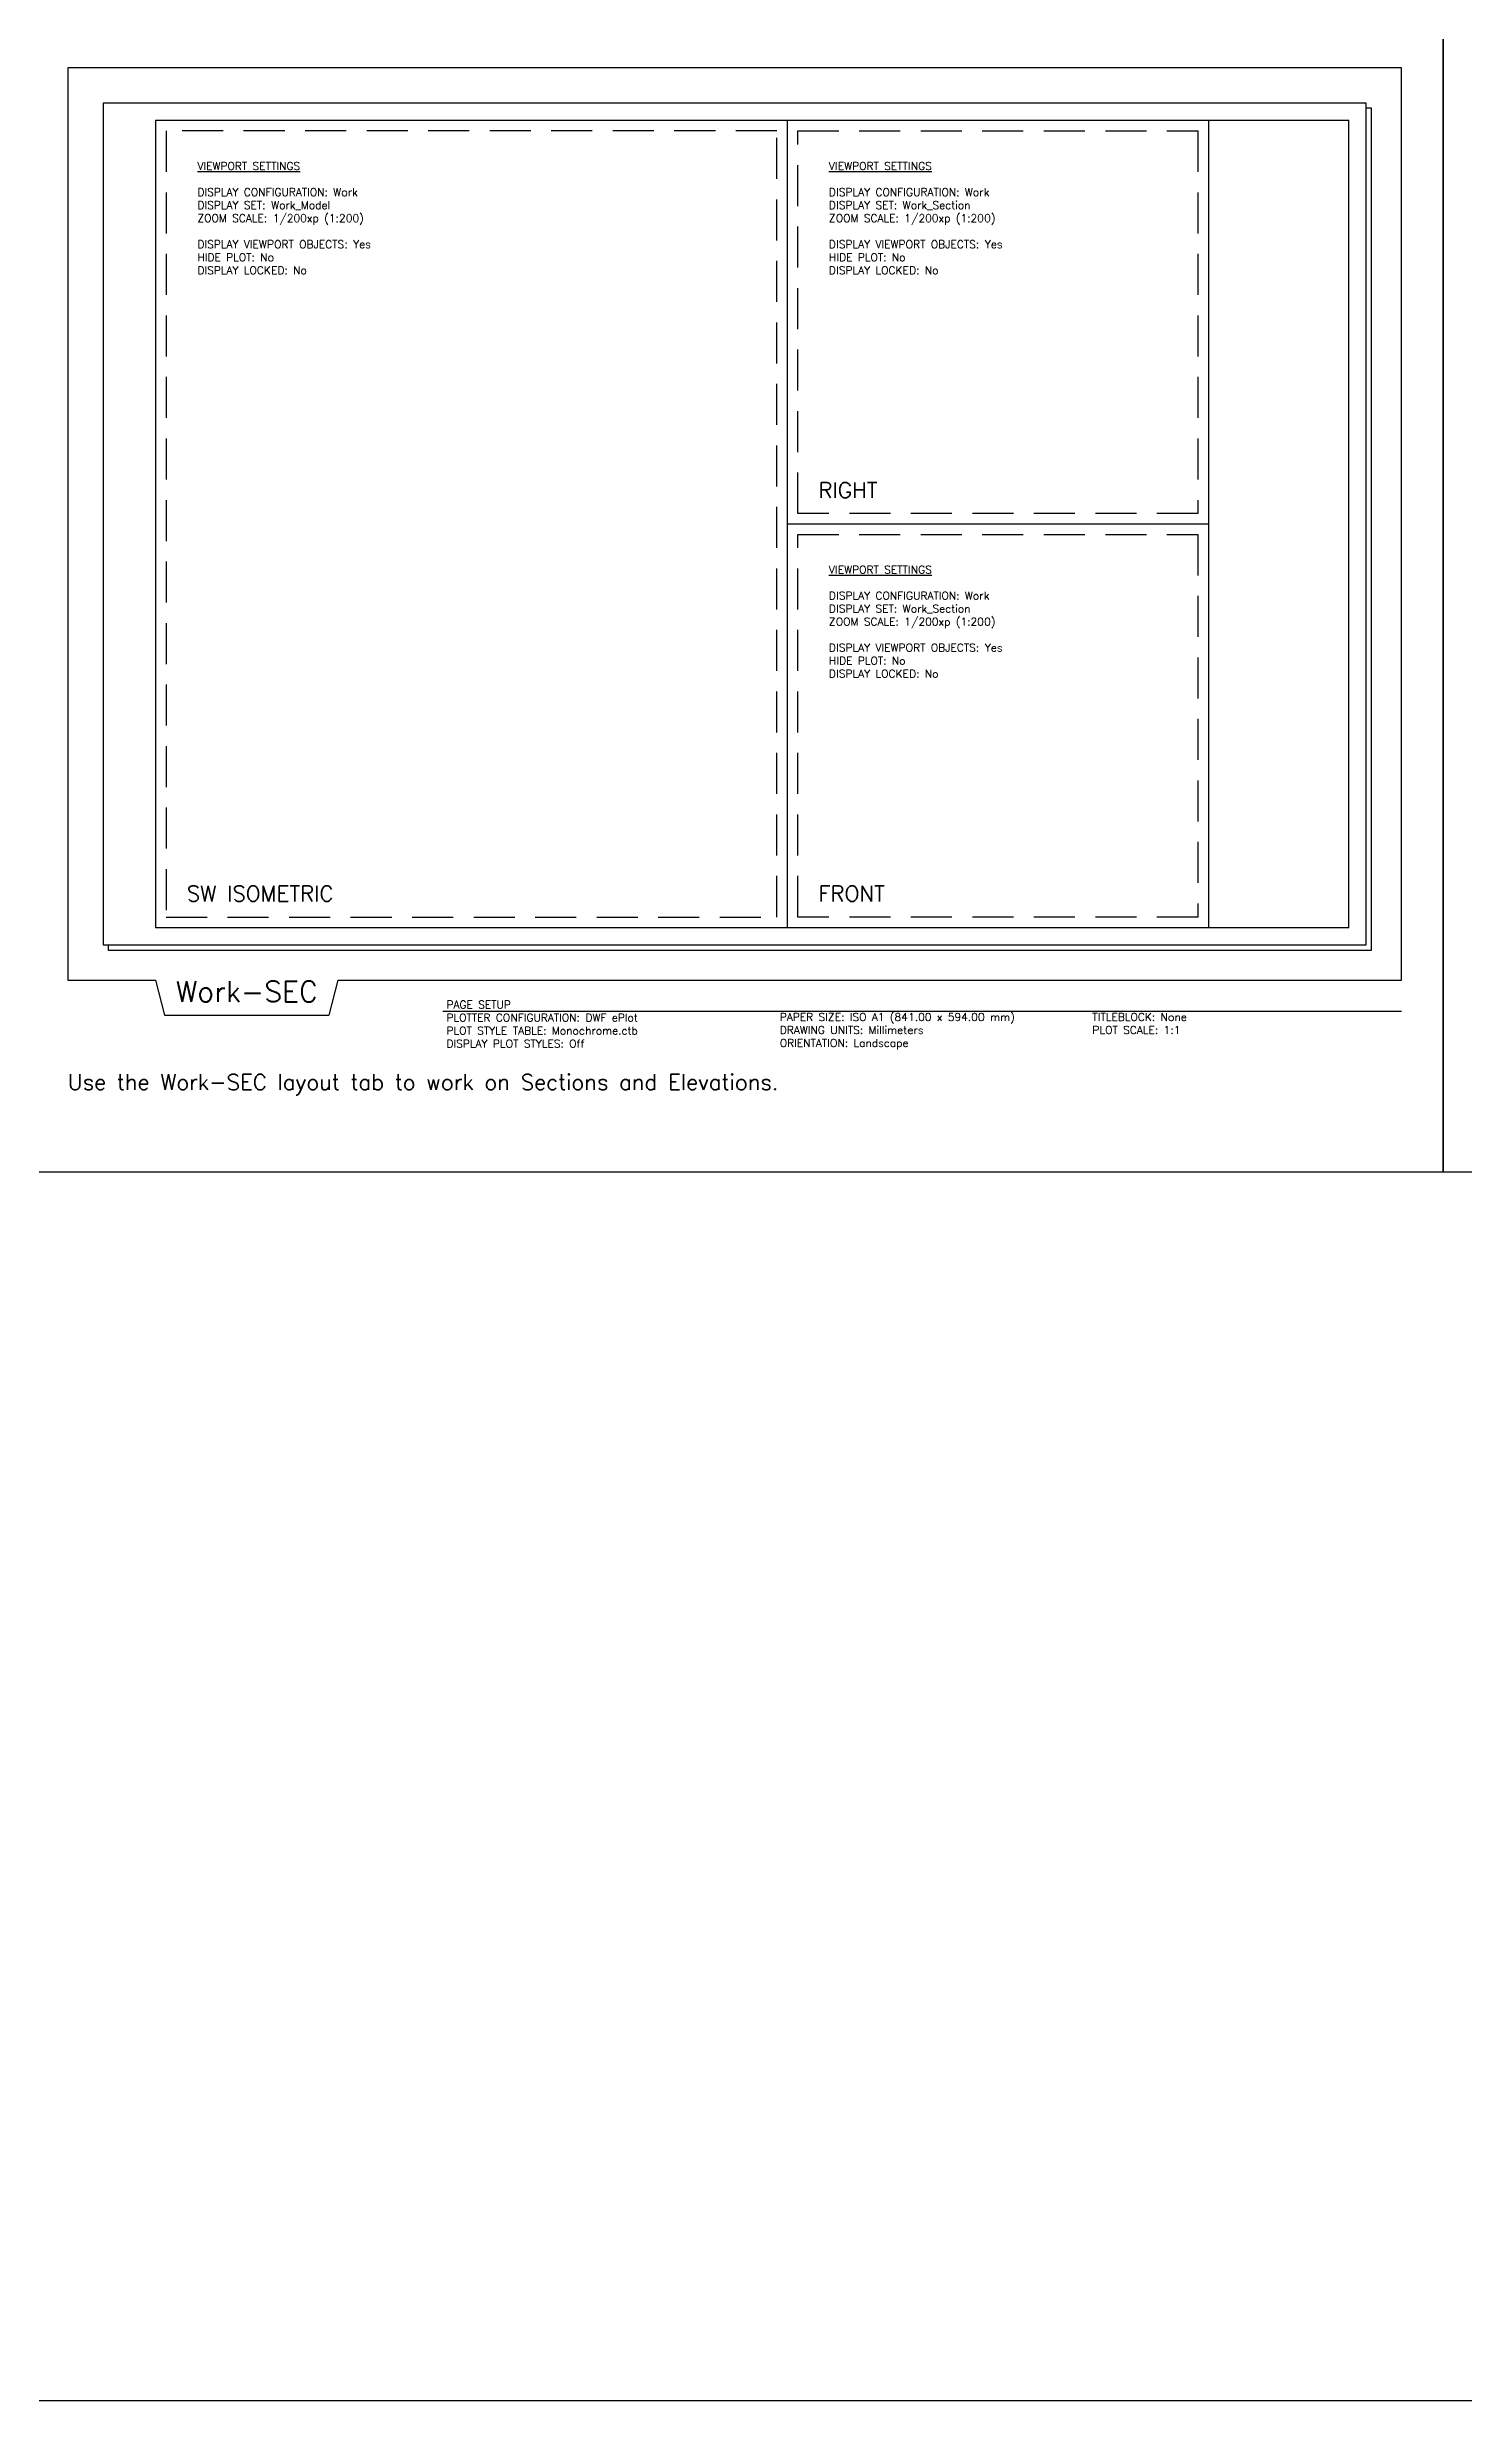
# Paper-space layout 'Template-Overview' of a CAD drawing. Extents: x 0 to 889, y 0 to 584.
# Drawn here: x 447.7 to 663.6, y 0 to 358.8 of the extents above; entities that cross this region are included whole.
import ezdxf

# ---------------------------------------------------------------- set-up
doc = ezdxf.new("R2010")
doc.units = 0
doc.header["$LTSCALE"] = 50
doc.linetypes.add('HIDDEN2', pattern=[0.1875, 0.125, -0.0625])
doc.layers.add('A-Anno-Note', color=211, linetype='Continuous')

psp = doc.layouts.new('Template-Overview')

# ---------------------------------------------------------------- linework, layer by layer
for p, q in [((560.47, 347.58), (560.47, 224.59)), ((624.64, 347.58), (624.64, 224.59)), ((624.64, 286.08), (560.47, 286.08)), ((464.22, 216.57), (465.56, 211.22)), ((491.96, 216.57), (490.62, 211.22)), ((508, 211.81), (654.05, 211.81))]:
    psp.add_line(p, q)
for points in [[(0, 584.2), (889, 584.2), (889, 0), (0, 0)], [(456.2, 221.92), (648.7, 221.92), (648.7, 350.25), (456.2, 350.25)], [(464.22, 224.59), (646.03, 224.59), (646.03, 347.58), (464.22, 347.58)]]:
    psp.add_lwpolyline(points, close=True)
for points in [[(491.96, 216.57), (654.05, 216.57), (654.05, 355.6), (450.85, 355.6), (450.85, 216.57), (464.22, 216.57)], [(456.99, 221.92), (456.99, 221.12), (649.5, 221.12), (649.5, 349.46), (648.7, 349.46)], [(465.56, 211.22), (490.62, 211.22)]]:
    psp.add_lwpolyline(points)
at = {"linetype": 'HIDDEN2'}
for points in [[(465.81, 226.18), (558.88, 226.18), (558.88, 345.99), (465.81, 345.99)], [(623.05, 287.67), (562.06, 287.67), (562.06, 345.99), (623.05, 345.99)], [(623.05, 226.18), (562.06, 226.18), (562.06, 284.5), (623.05, 284.5)]]:
    psp.add_lwpolyline(points, close=True, dxfattribs=at)
at = {"layer": 'A-Anno-Note'}
for points in [[(660.4, 361.95), (444.5, 361.95), (444.5, 187.32), (660.4, 187.32)], [(876.3, 361.95), (660.4, 361.95), (660.4, 187.32), (876.3, 187.32)]]:
    psp.add_lwpolyline(points, close=True, dxfattribs=at)

# ---------------------------------------------------------------- texts
for s, insert, char_height, width, attachment_point in [('{\\Fromans.shx;\\LVIEWPORT SETTINGS\\P\\P\\lDISPLAY CONFIGURATION: Work \\PDISPLAY SET: Work_Model\\PZOOM SCALE: 1/200xp (1:200)\\P\\PDISPLAY VIEWPORT OBJECTS: Yes\\PHIDE PLOT: No\\PDISPLAY LOCKED: No}', (470.57, 341.23), 1.1906, 83.3438, 1), ('{\\Fromans.shx;\\LVIEWPORT SETTINGS\\P\\P\\lDISPLAY CONFIGURATION: Work \\PDISPLAY SET: Work_Section\\PZOOM SCALE: 1/200xp (1:200)\\P\\PDISPLAY VIEWPORT OBJECTS: Yes\\PHIDE PLOT: No\\PDISPLAY LOCKED: No}', (566.82, 341.23), 1.1906, 51.5938, 1), ('{\\Fromans.shx;RIGHT}', (565.23, 292.43), 2.3812, 51.5938, 1), ('{\\Fromans.shx;\\LVIEWPORT SETTINGS\\P\\P\\lDISPLAY CONFIGURATION: Work \\PDISPLAY SET: Work_Section\\PZOOM SCALE: 1/200xp (1:200)\\P\\PDISPLAY VIEWPORT OBJECTS: Yes\\PHIDE PLOT: No\\PDISPLAY LOCKED: No}', (566.82, 279.73), 1.1906, 51.5938, 1), ('{\\Fromans.shx;SW ISOMETRIC}', (468.98, 230.94), 2.3812, 51.5937, 1), ('{\\Fromans.shx;FRONT}', (565.23, 230.94), 2.3812, 51.5938, 1), ('{\\Fromans.shx;Work-SEC}', (478.11, 216.41), 3.175, 21.4312, 2), ('{\\Fromans.shx;PAGE SETUP\\PPLOTTER CONFIGURATION: DWF ePlot\\PPLOT STYLE TABLE: Monochrome.ctb\\PDISPLAY PLOT STYLES: Off}', (508.52, 213.43), 1.1906, 50.8, 1), ('{\\Fromans.shx;PAPER SIZE: ISO A1 (841.00 x 594.00 mm)\\PDRAWING UNITS: Millimeters\\PORIENTATION: Landscape}', (559.32, 211.53), 1.1906, 47.625, 1), ('{\\Fromans.shx;TITLEBLOCK: None\\PPLOT SCALE: 1:1}', (606.95, 211.53), 1.1906, 47.625, 1), ('{\\Fromans.shx;Use the Work-SEC layout tab to work on Sections and Elevations. }', (450.85, 202.2), 2.3813, 203.2, 1)]:
    psp.add_mtext(s, dxfattribs=dict(insert=insert, char_height=char_height, width=width, attachment_point=attachment_point))

doc.saveas('drawing.dxf')
